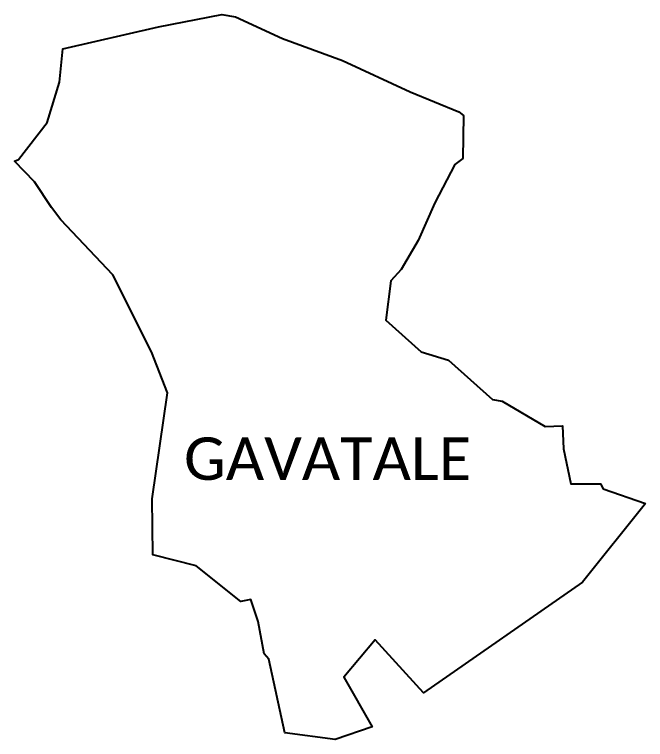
# Model space of a CAD drawing. Header units: feet. Extents: x 356020 to 361265, y 1738813 to 1741261.
# Drawn here: x 359135 to 361265, y 1738813 to 1741261 of the extents above; entities that cross this region are included whole.
import ezdxf

# ---------------------------------------------------------------- set-up
doc = ezdxf.new("R2010")
doc.units = ezdxf.units.FT
doc.header["$MEASUREMENT"] = 0
doc.layers.add('village', color=3, linetype='Continuous')
doc.layers.add('VILLAGE NAME', color=250, linetype='Continuous')
doc.styles.get("Standard").update_dxf_attribs({"font": 'arial.ttf'})

msp = doc.modelspace()

# ---------------------------------------------------------------- linework, layer by layer
at = {"layer": 'village', "color": 3, "true_color": 0x00ff00}
msp.add_polyline3d([(361264.9, 1739609.8, 0), (361052.4, 1739344.5, 0), (360515.4, 1738970.3, 0), (360351.7, 1739150, 0), (360246.7, 1739023.5, 0), (360342.2, 1738856.1, 0), (360217.3, 1738813.1, 0), (360047.4, 1738835.5, 0), (359992.9, 1739083.8, 0), (359978, 1739102.1, 0), (359957.7, 1739211.9, 0), (359932.8, 1739286.3, 0), (359898.8, 1739279, 0), (359747.7, 1739398.9, 0), (359601.1, 1739436.5, 0), (359599.5, 1739625.2, 0), (359650.7, 1739982.9, 0), (359597.4, 1740121.6, 0), (359466.7, 1740381.4, 0), (359291.2, 1740567.9, 0), (359259.8, 1740609.1, 0), (359202.4, 1740695.3, 0), (359134.5, 1740765.7, 0), (359148.4, 1740771.1, 0), (359244.4, 1740896.2, 0), (359286.4, 1741031.8, 0), (359297.3, 1741144.3, 0), (359620.7, 1741218.9, 0), (359834.7, 1741260.5, 0), (359880.4, 1741253.2, 0), (360039, 1741180, 0), (360242, 1741105.2, 0), (360470.6, 1741000, 0), (360635, 1740932, 0), (360650.2, 1740920, 0), (360648.1, 1740774.2, 0), (360621.7, 1740754.6, 0), (360553.9, 1740624.8, 0), (360497, 1740497.5, 0), (360439.6, 1740400.1, 0), (360405.1, 1740361.1, 0), (360388.3, 1740228.7, 0), (360507.8, 1740122.2, 0), (360600.1, 1740093.9, 0), (360748.4, 1739960.6, 0), (360781.4, 1739954.8, 0), (360926.2, 1739869.4, 0), (360984.5, 1739871.5, 0), (360987.5, 1739793.9, 0), (361012.6, 1739676.1, 0), (361113.5, 1739676.6, 0), (361122.2, 1739659.5, 0)], close=True, dxfattribs=at)

# ---------------------------------------------------------------- texts
at = {"layer": 'VILLAGE NAME', "insert": (359706.7, 1739833), "char_height": 143.7, "attachment_point": 1, "rotation": 359.9793}
msp.add_mtext_dynamic_manual_height_columns('{\\fCalibri|b0|i0|c0|p34;GAVATALE}', width=1418, gutter_width=718.5, heights=[0], dxfattribs=at)

doc.saveas('drawing.dxf')
